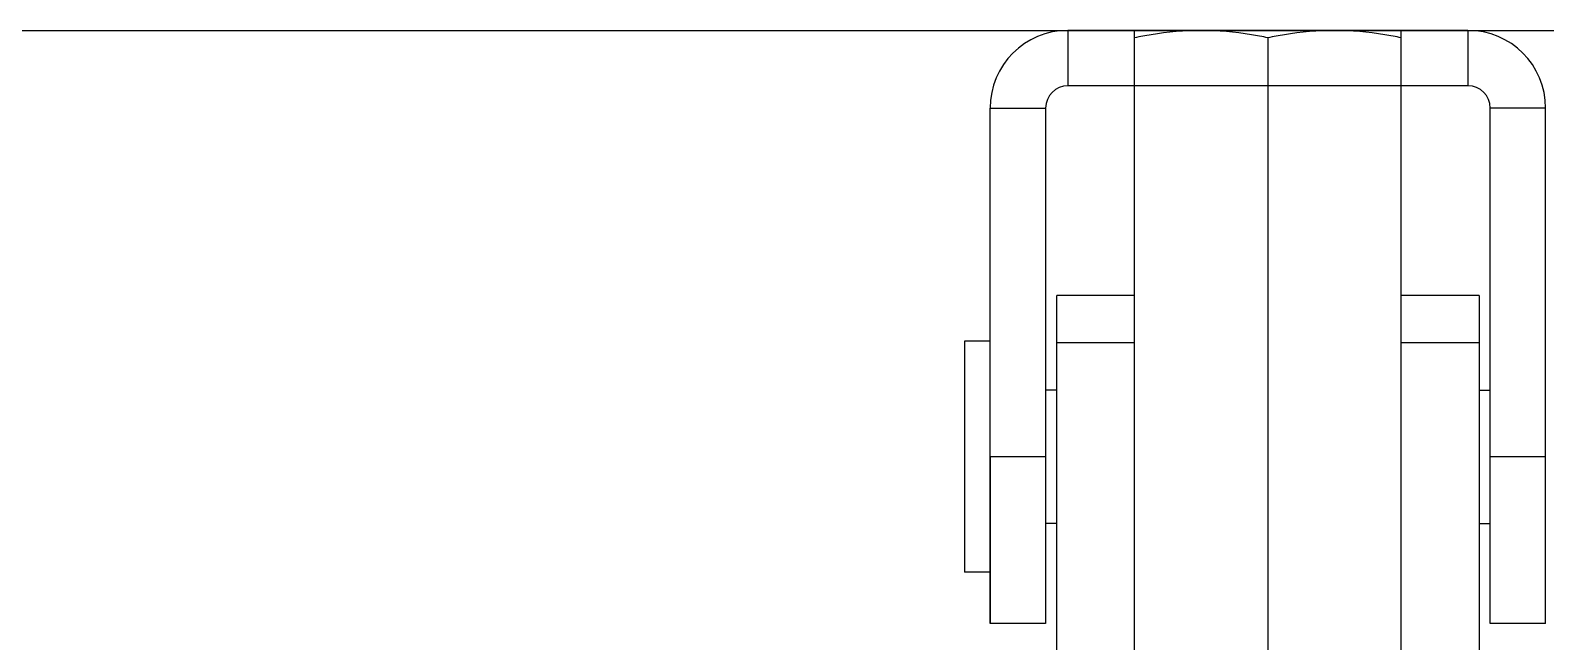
# Model space of a CAD drawing. Extents: x 27938 to 1507990, y 110129 to 923079.
# Drawn here: x 483522 to 484637, y 369088 to 369538 of the extents above; entities that cross this region are included whole.
import ezdxf

# ---------------------------------------------------------------- set-up
doc = ezdxf.new("R2010")
doc.units = 0
doc.header["$LTSCALE"] = 1000
doc.header["$MEASUREMENT"] = 0
doc.layers.add('BZ', color=2, linetype='Continuous')

msp = doc.modelspace()

# ---------------------------------------------------------------- linework, layer by layer
for p, q in [((484285.1, 369537.9), (484285.1, 369497)), ((484579.5, 369537.9), (484285.1, 369537.9)), ((484334.2, 368911.3), (484334.2, 369537.9)), ((484530.4, 369537.9), (484334.2, 369537.9)), ((484432.3, 369532.4), (484432.3, 368916.8)), ((484530.4, 368911.3), (484530.4, 369537.9)), ((484579.5, 369537.9), (484579.5, 369497)), ((484579.5, 369497), (484285.1, 369497)), ((484227.8, 369101.6), (484227.8, 369480.7)), ((484227.8, 369480.7), (484268.7, 369480.7)), ((484268.7, 369480.7), (484268.7, 369320.1)), ((484595.8, 369101.6), (484595.8, 369480.7)), ((484636.7, 369480.7), (484595.8, 369480.7)), ((484636.7, 369101.6), (484636.7, 369480.7)), ((484276.9, 369303.8), (484276.9, 369342.8)), ((484334.2, 369342.8), (484276.9, 369342.8)), ((484587.7, 369342.8), (484530.4, 369342.8)), ((484587.7, 369342.8), (484587.7, 369027.7)), ((484268.7, 369320.1), (484268.7, 369238.4)), ((484227.8, 369309.2), (484209, 369309.2)), ((484209, 369309.2), (484209, 369139.3)), ((484334.2, 369308.1), (484276.9, 369308.1)), ((484587.7, 369308.1), (484530.4, 369308.1)), ((484276.9, 369258.5), (484276.9, 369303.8)), ((484276.9, 369273.3), (484268.7, 369273.3)), ((484587.7, 369273.3), (484595.8, 369273.3)), ((484276.9, 369058.5), (484276.9, 369258.5)), ((484334.2, 369259.1), (484334.1, 369259.1)), ((484268.7, 369238.4), (484268.7, 369101.6)), ((484227.8, 369224.3), (484227.8, 369101.6)), ((484268.7, 369224.3), (484227.8, 369224.3)), ((484636.7, 369224.3), (484595.8, 369224.3)), ((484276.9, 369175.2), (484268.7, 369175.2)), ((484587.7, 369175.2), (484595.8, 369175.2)), ((484227.8, 369139.3), (484209, 369139.3)), ((484268.7, 369101.6), (484227.8, 369101.6)), ((484636.7, 369101.6), (484595.8, 369101.6))]:
    msp.add_line(p, q)
for centre, radius, start, end in [((484285.1, 369480.7), 57.2, 90, 180), ((484579.5, 369480.7), 57.2, 0, 90), ((484285.1, 369480.7), 16.4, 90, 180), ((484579.5, 369480.7), 16.4, 0, 90)]:
    msp.add_arc(centre, radius, start, end)
for points, knots in [([(484383.2, 369537.9), (484370.9, 369537.9), (484354.4, 369536.3), (484338.2, 369533.3), (484334.2, 369532.4)], [0, 0, 0, 0, 0.749211, 1, 1, 1, 1]), ([(484432.3, 369532.4), (484428.2, 369533.3), (484412.1, 369536.3), (484395.6, 369537.9), (484383.2, 369537.9)], [0, 0, 0, 0, 0.250789, 1, 1, 1, 1]), ([(484481.3, 369537.9), (484469, 369537.9), (484452.5, 369536.3), (484436.3, 369533.3), (484432.3, 369532.4)], [0, 0, 0, 0, 0.749211, 1, 1, 1, 1]), ([(484530.4, 369532.4), (484526.4, 369533.3), (484510.2, 369536.3), (484493.7, 369537.9), (484481.3, 369537.9)], [0, 0, 0, 0, 0.250789, 1, 1, 1, 1])]:
    msp.add_open_spline(points, degree=3, knots=knots)
at = {"layer": 'BZ'}
msp.add_line((472597.5, 369537.9), (490669.5, 369537.9), dxfattribs=at)

doc.saveas('drawing.dxf')
